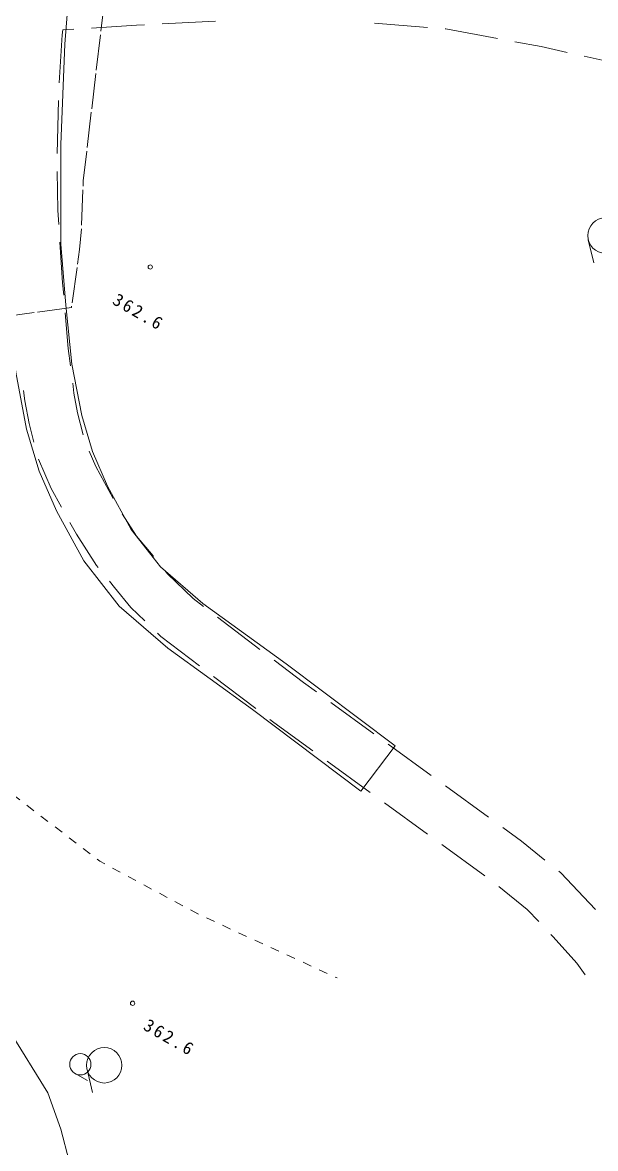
# Model space of a CAD drawing. Header units: millimetres. Extents: x -2078669 to -1085629, y -5987148 to 310365.
# Drawn here: x -1686478 to -1646054, y -5786292 to -5706897 of the extents above; entities that cross this region are included whole.
import ezdxf

# ---------------------------------------------------------------- set-up
doc = ezdxf.new("R2010")
doc.units = ezdxf.units.MM
doc.header["$LTSCALE"] = 500
doc.linetypes.add('56201', pattern=[2.5, 1.25, -1.25])
doc.linetypes.add('57103', pattern=[5.5, 5, -0.5])
doc.layers.add('D-BGD', color=7, linetype='Continuous', lineweight=13)
doc.layers.add('●予備設計_LP横断', color=7, linetype='Continuous', lineweight=13)
doc.styles.add('MS ゴシック', font='MS Gothic.ttf')

# ---------------------------------------------------------------- blocks, each defined once
blk = doc.blocks.new('M6331')
at = {"layer": '●予備設計_LP横断', "linetype": 'Continuous', "lineweight": 9}
blk.add_line((0, -0.75), (1, -0.75), dxfattribs=at)
blk.add_circle((0, 0), 0.75, dxfattribs=at)
blk = doc.blocks.new('M7312')
at = {"layer": '●予備設計_LP横断', "linetype": 'Continuous', "lineweight": 20}
blk.add_circle((0, -0.001000000003841706), 0.15, dxfattribs=at)

msp = doc.modelspace()

# ---------------------------------------------------------------- linework, layer by layer
at = {"layer": 'D-BGD', "linetype": 'Continuous'}
for p, q in [((-1672873.214547273, -5706795.04427676, 363311.9803632225), (-1676617.852921182, -5706996.73445609, 363289.9803644116)), ((-1682856.753053333, -5707359.888581986, 363305.9803635468), (-1683630.85050213, -5707406.289818642, 363309.9803633307)), ((-1657898.364145328, -5707246.858593312, 363285.9803646278), (-1661636.267536004, -5706947.215936273, 363301.9803637631)), ((-1643182.384079798, -5710087.426041706, 363049.9803773835), (-1646842.944719119, -5709273.978879397, 363125.9803732758)), ((-1646567.947592819, -5722217.869502423), (-1646174.665431404, -5723837.282001245)), ((-1672709.938446331, -5748834.687113802, 363182.9803701949), (-1669722.868846081, -5751100.730070947, 363240.9803670601)), ((-1673002.389303511, -5753011.569156776, 363219.9803681951), (-1670014.821353607, -5755276.745137847, 363275.9803651683)), ((-1664714.054422459, -5754838.019844012, 363305.9803635468), (-1661681.805813836, -5757043.524742173, 363315.9803630064)), ((-1660670.43505251, -5757778.281174047, 363318.9803628442), (-1657636.821118164, -5759983.417445771, 363328.9803623037)), ((-1664977.880989672, -5758977.144109239, 363311.9803632225), (-1661945.13403141, -5761181.782031312, 363321.980362682)), ((-1656625.948706478, -5760719.040853747, 363332.9803620875), (-1653593.201748208, -5762923.678775821, 363341.980361601)), ((-1660933.763270072, -5761916.538463186, 363324.9803625199), (-1657900.149335727, -5764121.674734925, 363334.9803619793)), ((-1656888.778574397, -5764856.431166799, 363338.9803617632), (-1653855.533266481, -5767060.2021128, 363348.9803612228)), ((-1681925.626713117, -5780719.490181903), (-1681532.344551702, -5782338.902680709))]:
    msp.add_line(p, q, dxfattribs=at)
at = {"layer": 'D-BGD', "linetype": 'Continuous', "flags": 128}
for points in [[(-1662597.232068519, -5761102.226369679), (-1670255.87647755, -5755346.954969043), (-1676236.577548151, -5751004.874154558), (-1679656.872285624, -5748045.735310626), (-1682158.494162033, -5744864.929875328), (-1684078.123964571, -5741335.828335766), (-1685293.942305106, -5738522.714447617), (-1686189.761996604, -5735568.271682916), (-1686956.755201245, -5731560.974885259), (-1687404.819861769, -5727199.502200237), (-1687782.79449526, -5722688.001567343), (-1687769.097730827, -5715414.244307197), (-1687489.23169497, -5708193.135988068), (-1687152.38016874, -5703969.109696926), (-1686169.778981038, -5698908.623452173), (-1682715.890372698, -5683621.287911648), (-1681949.674943581, -5679755.94895657), (-1681249.557432147, -5676226.328712055), (-1680069.917297462, -5667389.722883953), (-1679716.152791991, -5664462.651013467), (-1679194.599586871, -5660136.022163968), (-1678178.784459968, -5651289.448191167), (-1678158.916388177, -5651108.013147448)], [(-1674134.718950134, -5651108.013147448), (-1674203.479890421, -5651735.933184913), (-1675222.326201679, -5660603.833476506), (-1675746.541964746, -5664953.153970469), (-1676101.58315919, -5667894.486627853), (-1677301.574608278, -5676880.875036829), (-1678018.15173753, -5680493.30880808), (-1678802.711003064, -5684450.759123542), (-1682254.346766363, -5699730.16215615), (-1683182.653697674, -5704511.583668292), (-1683495.03623737, -5708430.173781886), (-1683768.552299263, -5715495.758227596), (-1683782.370019615, -5722524.91790207), (-1683422.347749396, -5726828.86201749), (-1682995.205006857, -5730979.917810307), (-1682301.171676335, -5734608.473481758), (-1681531.545482907, -5737144.348234803), (-1680477.63100545, -5739582.959624774), (-1678805.284898362, -5742657.338452136), (-1676750.112312079, -5745272.398383529), (-1673748.12914845, -5747867.668578138), (-1667879.226905416, -5752129.337825636), (-1660193.965684418, -5757904.522668994), (-1662597.232068519, -5761102.226369679)]]:
    msp.add_lwpolyline(points, dxfattribs=at)
at = {"layer": 'D-BGD', "linetype": 'Continuous', "elevation": 362999.9803800859, "flags": 128}
msp.add_lwpolyline([(-1693701.43368879, -5699100.788036088), (-1693917.234881666, -5707562.907043735), (-1694167.94064665, -5715168.722605476), (-1694017.12136106, -5719650.00003159), (-1693848.026332586, -5724017.211705709), (-1693670.685899425, -5736344.398892558), (-1693258.826098406, -5750679.568206987), (-1692707.571563845, -5761274.689313916), (-1691681.312506537, -5769893.652720445), (-1690454.282098029, -5773223.029391173), (-1689275.459132217, -5775416.245464684), (-1687397.075108457, -5777997.737544341), (-1684691.346825625, -5782368.559961599), (-1683779.26302962, -5784927.496137298), (-1683192.635730398, -5787189.77923659), (-1682111.392784824, -5791170.092899319), (-1681242.898552819, -5793068.430935043), (-1677414.695437159, -5799792.703269898), (-1672422.784003072, -5806172.022288515), (-1670951.455390088, -5809375.381582971), (-1669589.3216678, -5812985.421903091), (-1669051.050408755, -5817382.59848934), (-1669982.252454614, -5829190.230664544), (-1670643.530753978, -5834125.143868539)], dxfattribs=at)
at = {"layer": 'D-BGD', "linetype": '57103', "elevation": 362499.9804071107, "flags": 128}
msp.add_lwpolyline([(-1679528.146471844, -5702492.177059456), (-1680500.73408008, -5705083.149370456), (-1680820.291143649, -5706365.478538156), (-1682193.542960891, -5718071.267808013), (-1682307.640514813, -5721229.531677376), (-1682454.193835957, -5722911.198652746), (-1683022.616611697, -5726988.273427164), (-1687352.817679939, -5727576.577467837), (-1688696.388171346, -5730700.575720804), (-1689201.631390641, -5731400.955052831), (-1689699.015507644, -5731889.006267011), (-1690477.790607926, -5732116.114769822), (-1691196.680425681, -5732060.451732507), (-1691951.727952637, -5731640.281348818), (-1692521.55260433, -5730815.60822709), (-1693290.273038672, -5728557.078333871)], dxfattribs=at)
at = {"layer": 'D-BGD', "linetype": 'Continuous', "extrusion": (-0.13655533477999, -0.006180087271059644, 0.9906131672173791), "elevation": 625080.725238354}
msp.add_lwpolyline([(5625452.10566827, -1872072.721027741), (5625808.730436129, -1872146.333232174), (5629170.2686947, -1872511.654044861), (5629174.717003382, -1872512.110746437)], dxfattribs=at)
at = {"layer": 'D-BGD', "linetype": 'Continuous', "extrusion": (-0.05160429174753993, 0.9028191698810878, 0.4269128055803181), "elevation": -4910771.087345379}
msp.add_lwpolyline([(2000810.73614385, 2720085.862038488), (2001379.618345317, 2720082.544529098), (2004560.325765851, 2720102.449585474)], dxfattribs=at)
at = {"layer": 'D-BGD', "linetype": 'Continuous', "extrusion": (-0.01132286282365146, -0.1327839611189888, 0.9910803259307632), "elevation": 1136641.836976555}
msp.add_lwpolyline([(-1162008.32505018, -5727441.540336755), (-1165707.24360323, -5727073.854269169), (-1165740.34949216, -5727073.854269167)], dxfattribs=at)
at = {"layer": 'D-BGD', "linetype": 'Continuous', "extrusion": (-0.02217556130360569, -0.1914662573099571, 0.9812486518679083), "elevation": 1485970.597160114}
msp.add_lwpolyline([(-980294.2780260292, -5680811.746826285), (-982163.0062854644, -5680614.596349067), (-984029.7326784121, -5680484.892087735)], dxfattribs=at)
at = {"layer": 'D-BGD', "linetype": 'Continuous', "extrusion": (-0.3859996009609518, -0.003871657727051199, 0.9224908228944234), "elevation": 1007190.152018382}
msp.add_lwpolyline([(5695217.657849868, -1465973.608804682), (5698944.509088806, -1466129.041551393), (5698964.232170661, -1466129.041551386)], dxfattribs=at)
at = {"layer": 'D-BGD', "linetype": 'Continuous', "extrusion": (0.05106802915504628, -0.01431389363792782, 0.9985925940277854), "elevation": 358478.3779561365}
msp.add_lwpolyline([(-5959726.765346777, 97615.09679780246), (-5962344.938323428, 96842.03893537684), (-5963306.792502826, 96502.64767868217)], dxfattribs=at)
at = {"layer": 'D-BGD', "linetype": 'Continuous', "extrusion": (-0.123547561745563, -0.02543706644425637, 0.9920125783665431), "elevation": 713764.439836438}
msp.add_lwpolyline([(5265263.595569823, -2735025.281677965), (5268109.069266915, -2735421.669804532), (5268980.245692816, -2735524.730717427)], dxfattribs=at)
at = {"layer": 'D-BGD', "linetype": 'Continuous', "extrusion": (0.8680380697488285, 0.0675182609480935, 0.491885346300612), "elevation": -1669464.656467968}
msp.add_lwpolyline([(-5579573.805110733, 1360086.835400385), (-5582088.110268444, 1360043.190351004), (-5583317.514850357, 1359923.740742205)], dxfattribs=at)
at = {"layer": 'D-BGD', "linetype": 'Continuous', "extrusion": (-0.5223068461137262, -0.2344652250997876, 0.8198912224933491), "elevation": 2523252.475277538}
msp.add_lwpolyline([(4544261.532620541, -2979280.325954178), (4546505.200241227, -2979327.485931371), (4548003.989227384, -2979179.019336526)], dxfattribs=at)
at = {"layer": 'D-BGD', "linetype": 'Continuous', "extrusion": (-0.5609033252278223, -0.2527319795863509, 0.7883615961237178), "elevation": 2679513.359229626}
msp.add_lwpolyline([(4539796.496639213, -2843471.863357893), (4540968.294524085, -2843499.496100493), (4543532.911106527, -2843241.048684397)], dxfattribs=at)
at = {"layer": 'D-BGD', "linetype": 'Continuous', "extrusion": (0.001611908846362077, -0.02001126771372213, 0.9997984551470165), "elevation": 475388.163709435}
msp.add_lwpolyline([(-2135012.002258143, -5579743.502269792), (-2134125.853120895, -5581385.339450738), (-2133078.995847908, -5582881.564530084), (-2133046.384315816, -5582929.465324879)], dxfattribs=at)
at = {"layer": 'D-BGD', "linetype": 'Continuous', "extrusion": (0.01644885480012456, -0.001731799487693304, 0.999863208667215), "elevation": 345479.3699099629}
msp.add_lwpolyline([(-5890644.666324717, 1075300.526687297), (-5891040.682198271, 1074895.065568465), (-5892332.396766078, 1073607.63734077), (-5893170.459292642, 1072537.112550079)], dxfattribs=at)
at = {"layer": 'D-BGD', "linetype": 'Continuous', "extrusion": (-0.14315206762732, -0.1647390877923602, 0.9758937024529691), "elevation": 1541703.220998718}
msp.add_lwpolyline([(2505690.135876203, -5229798.058880891), (2506019.743333596, -5229816.386790021), (2509431.655700585, -5229582.705948651)], dxfattribs=at)
at = {"layer": 'D-BGD', "linetype": 'Continuous', "extrusion": (0.311673160024463, 0.4323531675151573, 0.8461268107440963), "elevation": -2699566.287036688}
msp.add_lwpolyline([(-2009862.542972774, 4967216.94301521), (-2012469.858994881, 4967291.992501781), (-2013611.38699573, 4967297.621213268)], dxfattribs=at)
at = {"layer": 'D-BGD', "linetype": '56201', "flags": 128}
msp.add_lwpolyline([(-1692086.128470666, -5755714.785618829), (-1688171.499228225, -5760550.967347163), (-1681030.023360882, -5766040.105955897), (-1673928.770271097, -5769839.411490242), (-1664289.496201118, -5774265.979940145)], dxfattribs=at)
at = {"layer": 'D-BGD', "linetype": 'Continuous', "extrusion": (0.2764731296227976, 0.3844198614213761, 0.8807860005366489), "elevation": -2354186.539277846}
msp.add_lwpolyline([(-2005818.501533054, 5146261.227272764), (-2006170.267772213, 5146271.786610007), (-2009568.561975625, 5146290.793417042)], dxfattribs=at)
at = {"layer": 'D-BGD', "linetype": 'Continuous', "extrusion": (-0.1490638343987828, -0.2009053621090154, 0.9682029791062295), "elevation": 1756082.730014922}
msp.add_lwpolyline([(2107163.356540604, -5344047.305319211), (2108790.611914919, -5344031.31593238), (2110910.828350907, -5344127.252253343)], dxfattribs=at)
at = {"layer": 'D-BGD', "linetype": 'Continuous', "extrusion": (0.4062926859152627, 0.4846100893693186, 0.7746478649381425), "elevation": -3185231.625865531}
msp.add_lwpolyline([(-2439036.103958624, 4476291.864695065), (-2441597.822870382, 4476241.263238187), (-2442773.948150235, 4476410.461859617)], dxfattribs=at)
at = {"layer": 'D-BGD', "linetype": 'Continuous'}
for points in [[(-1686399.76137243, -5732845.413541904, 362738.9803941929), (-1686307.225514577, -5733573.363441827, 362679.9803973818), (-1686006.184436774, -5735176.664406023, 363019.980379005), (-1685678.462613834, -5736482.721147041, 363064.9803765728)], [(-1682938.124674558, -5732333.410565074, 362739.9803941388), (-1682848.99509133, -5733035.180372994, 362679.9803973818), (-1682589.594720581, -5734429.996213903, 363019.980379005), (-1682205.145514067, -5735962.437579099, 363083.9803755458)], [(-1683131.347304708, -5742156.872662506, 363225.9803678708), (-1682674.653335416, -5742985.722782601, 363279.9803649522), (-1681261.2884137, -5745182.265261272, 363239.9803671141), (-1681139.857748685, -5745328.191919891, 363236.9803672762)], [(-1676448.13226295, -5745533.64162776, 363193.9803696004), (-1676251.787108218, -5745777.994998089, 363189.9803698165), (-1674440.358764345, -5747522.823548743, 363149.9803719786), (-1673706.249538209, -5748079.751328925, 363163.9803712218)], [(-1648648.223629943, -5766741.924864083, 363311.9803632225), (-1648498.080038207, -5766863.985905435, 363309.9803633307), (-1646475.507468319, -5768983.938563272, 363549.9803503588), (-1646064.139318648, -5769444.164816583, 363540.9803508453)], [(-1649202.354451341, -5771197.467238883, 363529.9803514398), (-1649050.32017717, -5771356.371531622, 363549.9803503588), (-1647380.613334751, -5773227.354797339, 363509.9803525208), (-1646779.905084223, -5774052.478718423, 363497.9803531693)]]:
    msp.add_polyline3d(points, dxfattribs=at)
for centre in [(-1645353.751367912, -5721923.047324294), (-1680711.430488202, -5780424.668003745)]:
    msp.add_circle(centre, 1249.87493244507, dxfattribs=at)

# ---------------------------------------------------------------- block references
at = {"layer": 'D-BGD', "linetype": 'Continuous', "lineweight": 20, "xscale": 1000, "yscale": 1000, "zscale": 1000, "rotation": 330.1091246385173}
for p in [(-1677462.419364772, -5724135.741332194, 362596.9804018679), (-1678711.271924473, -5776052.548483061, 362612.980401003)]:
    msp.add_blockref('M7312', p, dxfattribs=at)
at = {"layer": 'D-BGD', "linetype": 'Continuous', "lineweight": 9, "xscale": 1000, "yscale": 1000, "zscale": 1000, "rotation": 330.1091246385173}
msp.add_blockref('M6331', (-1682397.274627095, -5780356.105803004), dxfattribs=at)

# ---------------------------------------------------------------- texts
at = {"layer": 'D-BGD', "linetype": 'Continuous', "char_height": 900, "attachment_point": 7, "rotation": 330.1091246385173, "line_spacing_factor": 0.7228915662650602, "style": 'MS ゴシック'}
for insert in [(-1680208.652091686, -5726720.820919947), (-1678031.767773749, -5777880.353512128, 362612.980401003)]:
    msp.add_mtext('\\T1.287;362.6', dxfattribs=dict(at, insert=insert))

doc.saveas('drawing.dxf')
